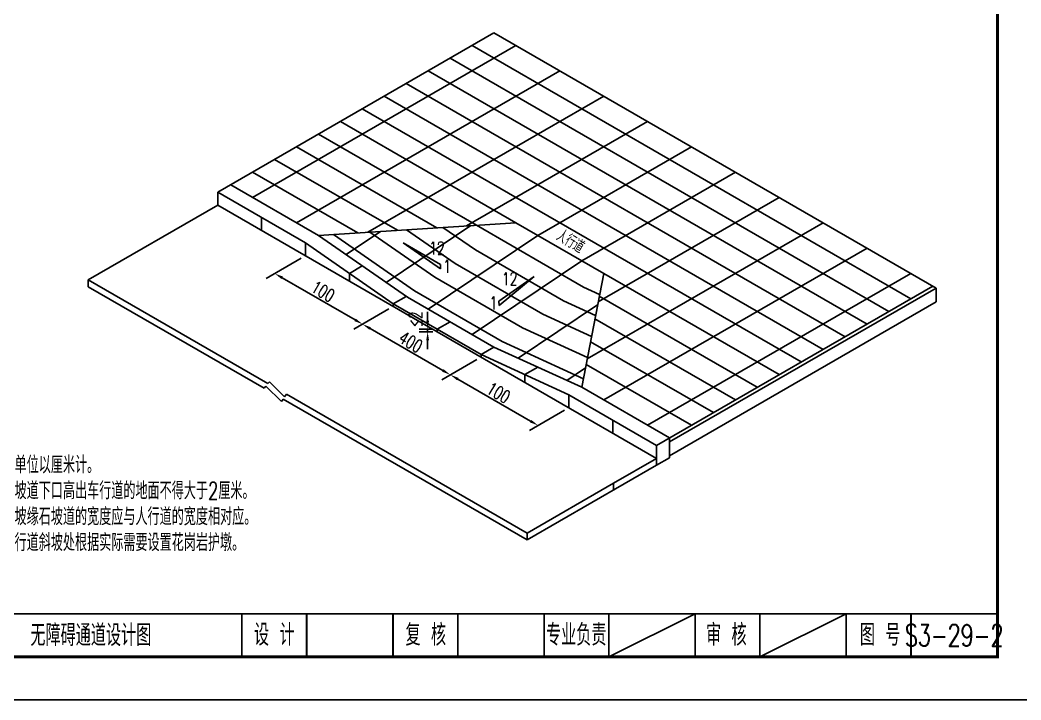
# Model space of a CAD drawing. Extents: x 2509 to 5569, y -317 to -20.
# Drawn here: x 4912.8 to 5144.7, y -317.5 to -159.9 of the extents above; entities that cross this region are included whole.
import ezdxf
from ezdxf.enums import TextEntityAlignment as Align

# ---------------------------------------------------------------- set-up
doc = ezdxf.new("R2010")
doc.units = 0
doc.header["$LTSCALE"] = 5
doc.header["$PDMODE"] = 32
doc.layers.get('0').update_dxf_attribs({"linetype": 'CONTINUOUS'})
doc.layers.get('Defpoints').update_dxf_attribs({"linetype": 'CONTINUOUS'})
for name, color, linetype in [('图框', 7, 'CONTINUOUS'), ('尺寸标注', 7, 'CONTINUOUS'), ('文字字符', 7, 'CONTINUOUS'), ('说明', 7, 'CONTINUOUS')]:
    doc.layers.add(name, color=color, linetype=linetype)
doc.styles.get("Standard").update_dxf_attribs({"font": 'simplex1.shx', "width": 0.7, "bigfont": 'hztxt.shx'})
doc.dimstyles.new('副本 (3)ISO-25', dxfattribs={"dimtxt": 3, "dimasz": 2, "dimexe": 2, "dimexo": 1, "dimgap": 0.5, "dimtad": 1, "dimlfac": 0.83333, "dimdsep": 46, "dimtxsty": 'Standard', "dimcen": 0.9, "dimclrd": 4, "dimclre": 4, "dimclrt": 7, "dimadec": 0, "dimazin": 2, "dimtfac": 1, "dimtmove": 2, "dimatfit": 3, "dimfxl": 0, "dimlwd": -1, "dimlwe": -1, "dimarcsym": 0})

# ---------------------------------------------------------------- blocks, each defined once
blk = doc.blocks.new('*D46')
at = {"layer": 'Defpoints', "color": 0}
for p in [(4978.93, -214.52), (4999.26, -226.26), (4992.15, -230.37)]:
    blk.add_point(p, dxfattribs=at)
at = {"layer": '说明', "color": 4}
for p, q in [((4977.93, -215.1), (4969.82, -219.78)), ((4973.55, -219.63), (4990.42, -229.37)), ((4998.26, -226.84), (4990.15, -231.52))]:
    blk.add_line(p, q, dxfattribs=at)
for points in [[(4973.72, -219.34), (4973.38, -219.91), (4971.82, -218.63)], [(4990.58, -229.08), (4990.25, -229.65), (4992.15, -230.37)]]:
    blk.add_solid(points, dxfattribs=at)
at = {"layer": '说明', "color": 7, "insert": (4982.98, -222.76), "char_height": 3, "attachment_point": 5, "rotation": 330}
blk.add_mtext('100', dxfattribs=at)
blk = doc.blocks.new('*D47')
at = {"layer": 'Defpoints', "color": 0}
for p in [(4999.26, -226.26), (5019.6, -238), (5012.48, -242.1)]:
    blk.add_point(p, dxfattribs=at)
at = {"layer": '说明', "color": 4}
for p, q in [((4998.26, -226.84), (4990.15, -231.52)), ((4993.88, -231.37), (5010.75, -241.1)), ((5018.6, -238.58), (5010.48, -243.26))]:
    blk.add_line(p, q, dxfattribs=at)
for points in [[(4994.05, -231.08), (4993.72, -231.65), (4992.15, -230.37)], [(5010.92, -240.82), (5010.58, -241.39), (5012.48, -242.1)]]:
    blk.add_solid(points, dxfattribs=at)
at = {"layer": '说明', "color": 7, "insert": (5003.32, -234.5), "char_height": 3, "attachment_point": 5, "rotation": 330}
blk.add_mtext('400', dxfattribs=at)
blk = doc.blocks.new('*D48')
at = {"layer": 'Defpoints', "color": 0}
for p in [(5019.6, -238), (5039.93, -249.74), (5032.82, -253.84)]:
    blk.add_point(p, dxfattribs=at)
at = {"layer": '说明', "color": 4}
for p, q in [((5018.6, -238.58), (5010.48, -243.26)), ((5014.22, -243.1), (5031.08, -252.84)), ((5038.93, -250.31), (5030.82, -255))]:
    blk.add_line(p, q, dxfattribs=at)
for points in [[(5014.38, -242.82), (5014.05, -243.39), (5012.48, -242.1)], [(5031.25, -252.56), (5030.92, -253.13), (5032.82, -253.84)]]:
    blk.add_solid(points, dxfattribs=at)
at = {"layer": '说明', "color": 7, "insert": (5023.65, -246.24), "char_height": 3, "attachment_point": 5, "rotation": 330}
blk.add_mtext('100', dxfattribs=at)
blk = doc.blocks.new('*D49')
at = {"layer": 'Defpoints', "color": 0}
for p in [(5009.43, -231.53), (5007.23, -232.13), (5009.43, -232.13)]:
    blk.add_point(p, dxfattribs=at)
at = {"layer": '说明', "color": 4}
for p, q in [((5007.23, -229.53), (5007.23, -227.53)), ((5008.43, -231.53), (5005.23, -231.53)), ((5007.23, -231.53), (5007.23, -232.13)), ((5008.43, -232.13), (5005.23, -232.13)), ((5007.23, -234.13), (5007.23, -236.13))]:
    blk.add_line(p, q, dxfattribs=at)
for points in [[(5006.89, -229.53), (5007.56, -229.53), (5007.23, -231.53)], [(5006.89, -234.13), (5007.56, -234.13), (5007.23, -232.13)]]:
    blk.add_solid(points, dxfattribs=at)
at = {"layer": '说明', "color": 7, "insert": (5004.46, -229.26), "char_height": 3, "attachment_point": 5, "rotation": 90}
blk.add_mtext('≤2', dxfattribs=at)
blk = doc.blocks.new('series')
at = {"width": 0.75}
for tag, height, p in [('页码', 4, (-35, -19)), ('图名', 5, (-220, -282)), ('图号', 5, (-20, -282))]:
    blk.add_attdef(tag, text='', height=height, dxfattribs=at).set_placement(p, align=Align.MIDDLE_CENTER)

msp = doc.modelspace()

# ---------------------------------------------------------------- linework, layer by layer
for p, q in [((4958.596, -199.779), (5022.596, -162.829)), ((5125.063, -221.988), (5022.596, -162.829)), ((4966.68, -200.982), (5027.68, -165.764)), ((5119.18, -224.461), (5017.513, -165.764)), ((5114.096, -227.396), (5012.43, -168.699)), ((4976.846, -206.852), (5037.846, -171.633)), ((5109.013, -230.331), (5007.346, -171.633)), ((5103.93, -233.266), (5002.263, -174.568)), ((4993.367, -209.053), (5048.013, -177.503)), ((5098.846, -236.2), (4997.18, -177.503)), ((5093.763, -239.135), (4992.096, -180.438)), ((5027.68, -206.852), (4987.013, -183.373)), ((5016.242, -207.586), (5058.18, -183.373)), ((5018.53, -207.439), (4981.93, -186.308)), ((5009.38, -208.026), (4976.846, -189.243)), ((5032.763, -209.787), (5068.346, -189.243)), ((5000.23, -208.613), (4971.763, -192.178)), ((4991.08, -209.2), (4966.68, -195.112)), ((5042.93, -215.656), (5078.513, -195.112)), ((4981.93, -209.787), (4961.596, -198.047)), ((4978.93, -211.519), (4958.596, -199.779)), ((4958.596, -199.779), (4958.596, -202.779)), ((5046.742, -225.195), (5088.68, -200.982)), ((4928.596, -220.1), (4958.596, -202.779)), ((5060.263, -261.477), (4958.596, -202.779)), ((4968.763, -205.649), (4968.763, -208.649)), ((5044.201, -238.402), (5098.846, -206.852)), ((4999.263, -225.658), (4978.93, -211.519)), ((4978.93, -211.519), (4978.93, -214.519)), ((5001.539, -211.524), (5010.199, -216.524)), ((5001.539, -211.524), (5010.199, -217.524)), ((5001.539, -211.524), (5010.199, -216.524)), ((5001.539, -211.524), (5010.199, -217.524)), ((5048.013, -247.94), (5109.013, -212.722)), ((4989.096, -218.588), (4992.096, -216.856)), ((5010.199, -217.524), (5010.199, -216.524)), ((5010.199, -217.524), (5010.199, -216.524)), ((4970.224, -244.133), (4928.596, -220.1)), ((4989.096, -218.588), (4989.096, -220.388)), ((5031.89, -219.316), (5023.684, -225.031)), ((5031.89, -219.316), (5023.769, -226.027)), ((5088.68, -242.07), (5048.013, -218.591)), ((5058.18, -253.81), (5119.18, -218.591)), ((4969.354, -245.231), (4928.596, -221.7)), ((5060.263, -258.477), (5124.263, -221.526)), ((5063.263, -257.668), (5125.063, -221.988)), ((5125.063, -221.988), (5125.063, -225.221)), ((4999.263, -225.658), (5002.263, -223.926)), ((5083.596, -245.005), (5046.996, -223.874)), ((5019.596, -237.398), (4999.263, -225.658)), ((4999.263, -225.658), (4999.263, -226.258)), ((5023.769, -226.027), (5023.684, -225.031)), ((5063.263, -260.901), (5125.063, -225.221)), ((5078.513, -247.94), (5045.98, -229.157)), ((5009.43, -231.528), (5012.43, -229.796)), ((5009.43, -231.528), (5009.43, -232.128)), ((5019.596, -237.398), (5022.596, -235.666)), ((5073.43, -250.875), (5044.963, -234.44)), ((5019.596, -237.398), (5039.93, -246.737)), ((5019.596, -237.398), (5019.596, -237.998)), ((5029.763, -242.067), (5032.763, -240.335)), ((5068.346, -253.81), (5043.946, -239.722)), ((5029.763, -242.067), (5029.763, -243.867)), ((4969.354, -245.231), (4969.756, -244.725)), ((4969.756, -244.725), (4973.338, -248.312)), ((4970.224, -244.133), (4970.567, -243.701)), ((4970.567, -243.701), (4974.086, -247.225)), ((5063.263, -256.745), (5042.93, -245.005)), ((4973.338, -248.312), (4973.722, -247.753)), ((5030.263, -280.397), (4973.722, -247.753)), ((4974.086, -247.225), (4974.51, -246.608)), ((5030.263, -278.797), (4974.51, -246.608)), ((5060.263, -258.477), (5039.93, -246.737)), ((5039.93, -246.737), (5039.93, -249.737)), ((5050.096, -252.607), (5050.096, -255.607)), ((5063.263, -261.345), (5063.263, -256.745)), ((5060.263, -263.077), (5060.263, -258.477)), ((5050.263, -267.25), (5060.263, -261.477)), ((5060.263, -263.077), (5063.263, -261.345)), ((5030.263, -280.397), (5060.263, -263.077)), ((5030.263, -278.797), (5050.263, -267.25)), ((5050.263, -267.25), (5050.263, -268.85)), ((5030.263, -278.797), (5030.263, -280.397))]:
    msp.add_line(p, q)
at = {"color": 4}
for p, q in [((4981.93, -209.787), (5027.68, -206.852)), ((4997.619, -220.696), (5017.23, -207.522)), ((5013.583, -216.322), (5002.305, -208.48)), ((5018.282, -213.165), (5010.763, -207.937)), ((5043.368, -221.779), (5018.53, -207.439)), ((5048.013, -218.591), (5027.68, -206.852)), ((5002.532, -224.113), (4981.93, -209.787)), ((5004.184, -222.635), (4985.388, -209.565)), ((5004.184, -222.635), (4985.388, -209.565)), ((4988.33, -214.237), (4996.33, -208.863)), ((5008.883, -219.479), (4993.846, -209.022)), ((5007.346, -226.861), (5032.763, -209.787)), ((5038.724, -224.967), (5018.282, -213.165)), ((5033.916, -228.061), (5013.583, -216.322)), ((5017.513, -232.731), (5042.93, -215.656)), ((5029.217, -231.218), (5008.883, -219.479)), ((5048.013, -218.591), (5042.93, -245.005)), ((5043.368, -221.779), (5047.072, -223.481)), ((5022.569, -235.681), (5002.532, -224.113)), ((5024.518, -234.375), (5004.184, -222.635)), ((5024.518, -234.375), (5004.184, -222.635)), ((5028.21, -238.244), (5046.61, -225.884)), ((5038.724, -224.967), (5046.131, -228.37)), ((5033.916, -228.061), (5045.194, -233.242)), ((5029.217, -231.218), (5044.254, -238.125)), ((5022.596, -235.666), (5042.93, -245.005)), ((5024.518, -234.375), (5043.314, -243.008)), ((5024.518, -234.375), (5043.314, -243.008)), ((5039.438, -243.401), (5043.803, -240.469))]:
    msp.add_line(p, q, dxfattribs=at)
at = {"color": 2}
msp.add_line((5048.013, -218.591), (5027.68, -206.852), dxfattribs=at)
msp.add_lwpolyline([(5149.201, -317.485), (5149.201, -20.485), (4729.201, -20.485), (4729.201, -317.485)], close=True)
at = {"layer": '图框'}
for p, q in [((5049.201, -307.485), (5069.201, -297.485)), ((5104.201, -297.485), (5084.201, -307.485))]:
    msp.add_line(p, q, dxfattribs=at)
for points, const_width in [([(5139.201, -30.485), (4759.201, -30.485), (4759.201, -307.485), (5139.201, -307.485), (5139.201, -30.485)], 0.7), ([(4759.201, -297.485), (5139.201, -297.485)], 0.4), ([(4964.201, -307.485), (4964.201, -297.485)], 0.4), ([(4979.201, -307.485), (4979.201, -297.485)], 0.4), ([(4999.201, -307.485), (4999.201, -297.485)], 0.4), ([(5014.201, -307.485), (5014.201, -297.485)], 0.4), ([(5034.201, -307.485), (5034.201, -297.485)], 0.4), ([(5034.201, -307.485), (5034.201, -297.485)], 0.4), ([(5049.201, -307.485), (5049.201, -297.485)], 0.4), ([(5069.201, -307.485), (5069.201, -297.485)], 0.4), ([(5084.201, -307.485), (5084.201, -297.485)], 0.4), ([(5104.201, -307.485), (5104.201, -297.485)], 0.4), ([(5119.201, -307.485), (5119.201, -297.485)], 0.4)]:
    msp.add_lwpolyline(points, dxfattribs=dict(at, const_width=const_width))
at = {"layer": '说明'}
msp.add_line((4928.596, -220.1), (4928.596, -221.7), dxfattribs=at)

# ---------------------------------------------------------------- block references
at = {"layer": '图框'}
ref = msp.add_blockref('series', (5149.201, -20.485), dxfattribs=at)
ref.add_attrib('页码', '第  1  页     共  2  页', dxfattribs={"layer": '0', "height": 4, "width": 0.7}).set_placement((5114.201, -39.485), align=Align.MIDDLE_CENTER)
ref.add_attrib('图名', '无障碍通道设计图', dxfattribs={"layer": '0', "height": 5, "width": 0.7}).set_placement((4929.201, -302.485), align=Align.MIDDLE_CENTER)
ref.add_attrib('图号', 'S3-29-2', dxfattribs={"layer": '0', "height": 5, "width": 0.7}).set_placement((5129.201, -302.485), align=Align.MIDDLE_CENTER)

# ---------------------------------------------------------------- texts
at = {"layer": '图框', "width": 0.7}
for s, p in [('设 计', (4971.702, -302.391)), ('复 核', (5006.797, -302.391)), ('专业负责', (5041.648, -302.391)), ('审 核', (5076.421, -302.391)), ('图 号', (5112.041, -302.391))]:
    msp.add_text(s, height=5, dxfattribs=at).set_placement(p, align=Align.MIDDLE_CENTER)
at = {"layer": '尺寸标注', "color": 7, "width": 0.7}
for s, p in [('12', (5007.586, -214.252)), ('1', (5010.823, -218.489)), ('12', (5024.436, -221.358)), ('1', (5021.548, -226.977))]:
    msp.add_text(s, height=3, dxfattribs=at).set_placement(p)
at = {"layer": '文字字符', "color": 7, "width": 0.7}
msp.add_text('人行道', height=3, rotation=329.37575, dxfattribs=at).set_placement((5036.727, -210.738))
at = {"layer": '文字字符', "width": 0.7}
for s, p in [('1、本图单位以厘米计。', (4900.739, -264.972)), ('2、缘石坡道下口高出车行道的地面不得大于2厘米。', (4900.739, -270.972)), ('3、单面坡缘石坡道的宽度应与人行道的宽度相对应。', (4900.739, -276.972)), ('4、在人行道斜坡处根据实际需要设置花岗岩护墩。', (4900.739, -282.972))]:
    msp.add_text(s, height=4, dxfattribs=at).set_placement(p)

# ---------------------------------------------------------------- dimensions: what is measured, and where the dimension line sits
at = {"layer": '说明'}
dim = msp.add_aligned_dim(p1=(4978.93, -214.519), p2=(4999.263, -226.258), distance=-7.113, text='100', dimstyle='副本 (3)ISO-25', override={"dimtxt": 3, "dimtxsty": 'Standard'}, dxfattribs=at)
dim.commit()
dim.dimension.update_dxf_attribs({"geometry": '*D46', "text_midpoint": (4982.983, -222.763)})
for base, p1, p2, text, picture, middle in [((5012.483, -242.105), (4999.263, -226.258), (5019.596, -237.998), '400', '*D47', (5003.316, -234.503)), ((5032.816, -253.844), (5019.596, -237.998), (5039.93, -249.737), '100', '*D48', (5023.65, -246.242))]:
    dim = msp.add_linear_dim(base=base, p1=p1, p2=p2, angle=150, text=text, dimstyle='副本 (3)ISO-25', override={"dimtxt": 3, "dimtxsty": 'Standard'}, dxfattribs=at)
    dim.commit()
    dim.dimension.update_dxf_attribs({"geometry": picture, "text_midpoint": middle})
dim = msp.add_linear_dim(base=(5007.227, -232.128), p1=(5009.43, -231.528), p2=(5009.43, -232.128), angle=270, text='≤2', dimstyle='副本 (3)ISO-25', override={"dimtxt": 3, "dimtxsty": 'Standard'}, dxfattribs=at)
dim.commit()
dim.dimension.update_dxf_attribs({"geometry": '*D49', "text_midpoint": (5004.46, -229.258), "dimtype": 161})

doc.saveas('drawing.dxf')
